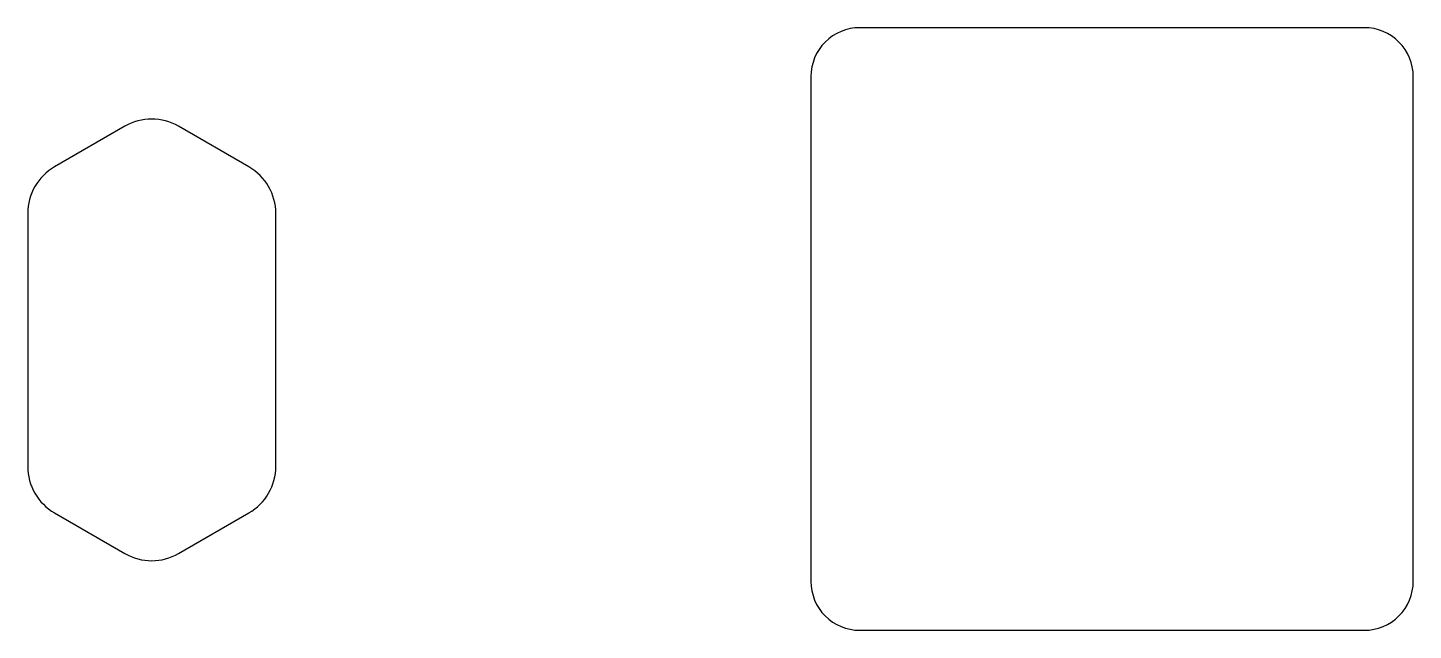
# Model space of a CAD drawing. Header units: inches. Extents: x 1.45 to 4.8, y 0.16 to 1.61.
import ezdxf

# ---------------------------------------------------------------- set-up
doc = ezdxf.new("R2010")
doc.units = ezdxf.units.IN
doc.header["$MEASUREMENT"] = 0

msp = doc.modelspace()

# ---------------------------------------------------------------- linework, layer by layer
for points in [[(3.4581, 1.6142, 0.414214), (3.34, 1.4961), (3.34, 0.2756, 0.414214), (3.4581, 0.1575), (4.6785, 0.1575, 0.414214), (4.7966, 0.2756), (4.7966, 1.4961, 0.414214), (4.6785, 1.6142)], [(2.0461, 0.5538), (2.0461, 1.1653, 0.267949), (1.9811, 1.2778), (1.8111, 1.376, 0.267949), (1.6811, 1.376), (1.5111, 1.2778, 0.267949), (1.4461, 1.1653), (1.4461, 0.5538, 0.267949), (1.5111, 0.4412), (1.6811, 0.3431, 0.267949), (1.8111, 0.3431), (1.9811, 0.4412, 0.267949)]]:
    msp.add_lwpolyline(points, format="xyb", close=True)

doc.saveas('drawing.dxf')
